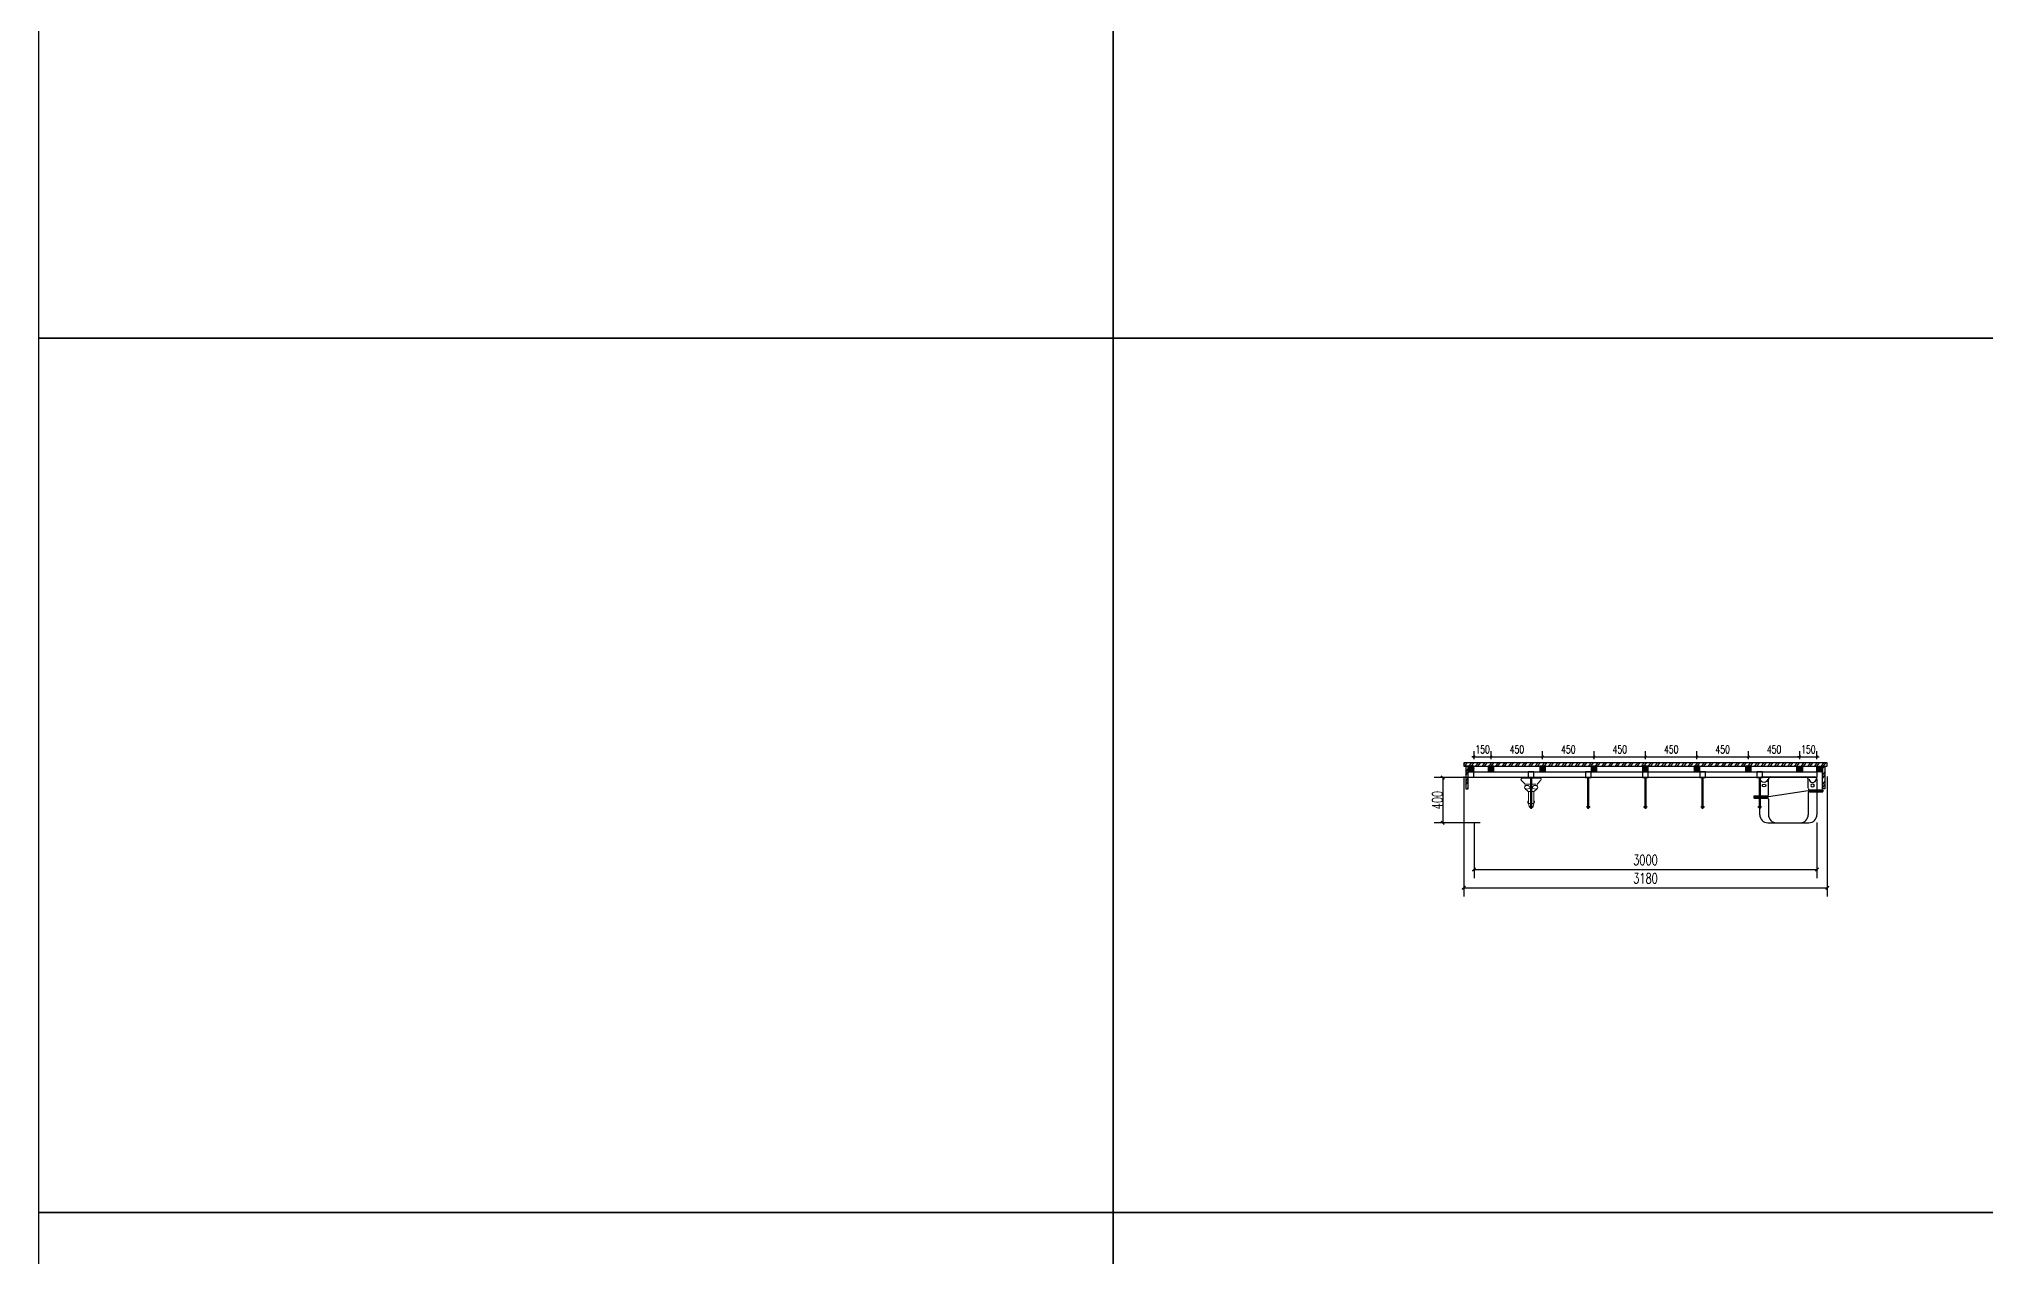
# Model space of a CAD drawing. Header units: millimetres. Extents: x -1822632 to -1305911, y 1206448 to 1536160.
# Drawn here: x -1813817 to -1796792, y 1222983 to 1233631 of the extents above; entities that cross this region are included whole.
import ezdxf

# ---------------------------------------------------------------- set-up
doc = ezdxf.new("R2010")
doc.units = ezdxf.units.MM
doc.header["$LTSCALE"] = 1000
doc.layers.get('0').update_dxf_attribs({"linetype": 'CONTINUOUS'})
doc.layers.get('DEFPOINTS').update_dxf_attribs({"linetype": 'CONTINUOUS'})
for name, color, linetype in [('FT', 252, 'CONTINUOUS'), ('GJ', 3, 'CONTINUOUS'), ('PUB_DIM', 3, 'CONTINUOUS'), ('W- bollard系船栓', 4, 'CONTINUOUS'), ('W-STEEL_FRAME钢架', 3, 'CONTINUOUS'), ('W-WOOD_STUD木龙骨', 25, 'CONTINUOUS'), ('木地板', 32, 'CONTINUOUS'), ('短销钉', 253, 'CONTINUOUS'), ('系船栓', 4, 'CONTINUOUS'), ('螺栓', 146, 'CONTINUOUS'), ('龙骨', 29, 'CONTINUOUS')]:
    doc.layers.add(name, color=color, linetype=linetype)
doc.styles.add('_TCH_DIM_T3', font='SIMPLEX', dxfattribs={"width": 0.705882, "bigfont": 'GBCBIG'})
doc.styles.get("Standard").update_dxf_attribs({"font": 'simplex.shx', "width": 0.7, "bigfont": 'gbcbig.shx'})
doc.styles.add('STANDARD_T3', font='simplex.shx', dxfattribs={"width": 0.7, "bigfont": 'gbcbig.shx'})
doc.dimstyles.new('_TCH_ARCH&&30', dxfattribs={"dimtxt": 89.25, "dimasz": 30, "dimexe": 75, "dimexo": 90, "dimgap": 37.875, "dimtad": 1, "dimdec": 0, "dimzin": 0, "dimdsep": 46, "dimtxsty": '_TCH_DIM_T3', "dimblk": 'ARCHTICK', "dimcen": 0.09, "dimclrt": 7, "dimazin": 2, "dimtfac": 1, "dimtdec": 0, "dimtix": 1, "dimtmove": 2, "dimatfit": 3, "dimfxl": 1, "dimtolj": 1, "dimtzin": 0, "dimarcsym": 0})
doc.dimstyles.new('W&&20', dxfattribs={"dimtxt": 70, "dimasz": 20, "dimexe": 50, "dimexo": 60, "dimgap": 30, "dimtad": 1, "dimdec": 0, "dimzin": 0, "dimdsep": 46, "dimtxsty": 'STANDARD_T3', "dimblk": 'ARCHTICK', "dimcen": 0.09, "dimclrd": 1, "dimclre": 1, "dimclrt": 2, "dimadec": 0, "dimazin": 0, "dimtfac": 1, "dimtdec": 0, "dimtix": 1, "dimtmove": 2, "dimatfit": 3, "dimldrblk": 'ARCHTICK', "dimfxl": 1, "dimtolj": 1, "dimtzin": 0, "dimarcsym": 0})
doc.dimstyles.new('W__30', dxfattribs={"dimtxt": 90, "dimasz": 30, "dimexe": 75, "dimexo": 90, "dimgap": 1.5, "dimtad": 1, "dimdec": 0, "dimzin": 0, "dimdsep": 46, "dimtxsty": 'Standard', "dimblk": 'ARCHTICK', "dimcen": 0.09, "dimclrd": 1, "dimclre": 1, "dimclrt": 2, "dimadec": 0, "dimazin": 0, "dimtfac": 1, "dimtdec": 0, "dimtix": 1, "dimtmove": 2, "dimatfit": 3, "dimldrblk": 'ARCHTICK', "dimfxl": 1, "dimtolj": 1, "dimtzin": 0, "dimarcsym": 0})
pattern_1 = [(0, (-302971.807, 251774.055), (40, 40), [2, -38]), (0, (-302999.807, 251778.055), (40, 40), [4, -36]), (0, (-302973.807, 251780.055), (40, 40), [2, -38]), (0, (-302997.807, 251784.055), (40, 40), [2, -38]), (0, (-302973.807, 251786.055), (40, 40), [2, -38]), (0, (-302995.807, 251788.055), (40, 40), [2, -38]), (0, (-302973.807, 251790.055), (40, 40), [2, -38]), (0, (-302995.807, 251794.055), (40, 40), [2, -22, 2, -14]), (0, (-302995.807, 251798.055), (40, 40), [4, -20, 2, -14]), (0, (-302997.807, 251804.055), (40, 40), [2, -6, 2, -16, 2, -12]), (0, (-302999.807, 251808.055), (40, 40), [2, -8, 4, -26]), (0, (-302973.807, 251810.055), (40, 40), [2, -38]), (0, (-302999.807, 251812.055), (40, 40), [2, -10, 2, -26]), (45, (-303003.807, 251774.055), (4e-15, 40), [5.65684, -50.9117025]), (45, (-302969.807, 251774.055), (4e-15, 40), [11.313708, -45.2548345]), (45, (-302969.807, 251794.055), (4e-15, 40), [2.8284, -53.7401425]), (45, (-303003.807, 251798.055), (4e-15, 40), [8.48528, -48.0832625]), (45, (-302969.807, 251798.055), (4e-15, 40), [14.142136, -42.4264065]), (45, (-302969.807, 251804.055), (4e-15, 40), [8.48528, -48.0832625]), (315, (-302977.807, 251808.055), (40, -9e-15), [2.8284, -53.7401425]), (315, (-302991.807, 251776.055), (40, -9e-15), [5.65684, -50.9117025]), (315, (-302989.807, 251792.055), (40, -9e-15), [5.65684, -50.9117025]), (315, (-302977.807, 251784.055), (40, -9e-15), [5.65684, -50.9117025]), (315, (-302979.807, 251800.055), (40, -9e-15), [5.65684, -50.9117025]), (315, (-302977.807, 251804.055), (40, -9e-15), [8.48528, -48.0832625]), (315, (-302987.807, 251780.055), (40, -9e-15), [8.48528, -48.0832625]), (315, (-302981.807, 251782.055), (40, -9e-15), [8.48528, -48.0832625]), (315, (-302987.807, 251796.055), (40, -9e-15), [8.48528, -48.0832625]), (315, (-302983.807, 251798.055), (40, -9e-15), [8.48528, -48.0832625]), (26.5650512, (-303001.807, 251782.055), (40, 2e-08), [4.4721356, -84.9705832]), (26.5650512, (-302971.807, 251780.055), (40, 2e-08), [17.888544, -71.5541751]), (26.5650512, (-302971.807, 251786.055), (40, 2e-08), [17.888544, -71.5541751]), (26.5650512, (-302971.807, 251790.055), (40, 2e-08), [17.88856, -26.8, 8.9444, -35.8097591]), (26.5650512, (-302967.807, 251796.055), (40, 2e-08), [4.4721356, -84.9705832]), (26.5650512, (-303003.807, 251810.055), (40, 2e-08), [4.4721356, -84.9705832]), (26.5650512, (-302971.807, 251810.055), (40, 2e-08), [8.944272, -80.4984471]), (333.4349488, (-302981.807, 251774.055), (40, -2e-08), [8.944272, -80.4984471]), (333.4349488, (-302995.807, 251784.055), (40, -2e-08), [8.944272, -80.4984471]), (333.4349488, (-302995.807, 251778.055), (40, -2e-08), [4.4721356, -84.9704471]), (333.4349488, (-302993.807, 251788.055), (40, -2e-08), [13.416408, -76.0263111]), (333.4349488, (-302985.807, 251788.055), (40, -2e-08), [8.944272, -80.4984471]), (333.4349488, (-302981.807, 251790.055), (40, -2e-08), [8.944272, -80.4984471]), (333.4349488, (-302993.807, 251794.055), (40, -2e-08), [4.4721356, -84.9704471]), (333.4349488, (-302991.807, 251798.055), (40, -2e-08), [4.4721356, -84.9704471]), (333.4349488, (-302975.807, 251806.055), (40, -2e-08), [4.4721356, -84.9704471]), (333.4349488, (-302977.807, 251792.055), (40, -2e-08), [4.4721356, -84.9704471]), (333.4349488, (-302995.807, 251804.055), (40, -2e-08), [13.416408, -76.0263111]), (333.4349488, (-302997.807, 251808.055), (40, -2e-08), [8.944272, -80.4984471]), (333.4349488, (-302975.807, 251796.055), (40, -2e-08), [4.472, -40.248, 4.472, -40.2507191]), (333.4349488, (-302987.807, 251804.055), (40, -2e-08), [8.944272, -80.4984471]), (333.4349488, (-302985.807, 251808.055), (40, -2e-08), [8.944272, -80.4984471]), (333.4349488, (-302997.807, 251812.055), (40, -2e-08), [8.944272, -80.4984471]), (333.4349488, (-302985.807, 251812.055), (40, -2e-08), [8.944272, -80.4984471])]
pattern_2 = [(55, (-300397.807, 251774.055), (-39.0121161, 27.3165778), []), (55, (-300375.697, 251777.953), (-39.0121161, 27.3165778), [])]

# ---------------------------------------------------------------- blocks, each defined once
blk = doc.blocks.new('$FTMT$00000017')
at = {"layer": '短销钉', "lineweight": 13}
for p, q in [((-79, 0), (79, 0)), ((-86, -17), (-56, -49)), ((-52, -69), (-52, -57)), ((-49, -97), (-28, -114)), ((-43, -52), (42, -52)), ((-24, -220), (-24, -121)), ((-19, -117), (19, -117)), ((24, -220), (24, -121)), ((49, -97), (28, -114)), ((52, -69), (52, -57)), ((86, -17), (56, -49)), ((-29, -211), (-29, -204)), ((-26, -202), (-24, -202)), ((-24, -220), (-18, -247)), ((-24, -220), (24, -220)), ((-16, -250), (16, -250)), ((-6, -210), (-6, -205)), ((6, -210), (6, -205)), ((24, -220), (18, -247)), ((26, -202), (24, -202)), ((29, -211), (29, -204))]:
    blk.add_line(p, q, dxfattribs=at)
at = {"layer": '短销钉', "lineweight": 13, "ltscale": 0.1}
for p, q in [((-18, -247), (-18, -250)), ((-18, -250), (-16, -250)), ((16, -250), (18, -250)), ((18, -247), (18, -250))]:
    blk.add_line(p, q, dxfattribs=at)
at = {"layer": '短销钉', "lineweight": 13}
for centre, radius, start, end in [((-79, -10), 10, 90, 228.0009), ((79, -10), 10, 311.9991, 90), ((-44, -80), 13.5, 126.5657, 231), ((-62, -57), 10, 0, 48.0009), ((-35, -95), 31.4, 56.4166, 122.8531), ((-34, -64), 31.4, 236.1381, 303.5569), ((-43, -89), 10, 184.1479, 231), ((-34, -121), 10, 0, 51), ((-25, -80), 13.5, 308.3696, 51.9011), ((25, -80), 13.5, 128.0989, 231.6304), ((35, -95), 31.3, 57.1287, 123.6019), ((34, -64), 31.4, 236.4385, 303.8665), ((34, -121), 10, 129, 180), ((42, -89), 10, 309, 355.8521), ((62, -57), 10, 131.9991, 180), ((44, -80), 13.5, 309, 53.4343), ((-26, -204), 3, 90, 180), ((-16, -247), 2.5, 191.3099, 270), ((-3, -205), 3, 115.3769, 180), ((0, -212), 10, 64.6231, 115.3769), ((3, -205), 3, 0, 64.6231), ((16, -247), 2.5, 270, 348.6901), ((26, -204), 3, 0, 90)]:
    blk.add_arc(centre, radius, start, end, dxfattribs=at)
for centre, major_axis, start_param, end_param in [((-23, -211), (0, -9), 4.712389, 6.115737), ((0, -210), (0, 9), 1.570796, 4.712389)]:
    blk.add_ellipse(centre, major_axis=major_axis, ratio=0.666667, start_param=start_param, end_param=end_param, dxfattribs=at)
at = {"layer": '短销钉', "lineweight": 13, "extrusion": (0, 0, -1)}
blk.add_ellipse((23, -211), major_axis=(0, -9), ratio=0.666667, start_param=4.712389, end_param=6.115737, dxfattribs=at)
blk = doc.blocks.new('$FTMT$00000012')
at = {"layer": 'FT'}
for p, q in [((-250, 234), (-250, 380)), ((-230, 400), (230, 400)), ((-174, 244), (-174, 380)), ((174, 304), (174, 380)), ((250, 380), (250, 288)), ((-302, 226), (-174, 226)), ((-298, 234), (-184, 234)), ((-298, 216), (-184, 216)), ((-250, 70), (-250, 216)), ((174, 280), (-174, 226)), ((-174, 206), (-174, 70)), ((174, 280), (302, 280)), ((174, 260), (174, 70)), ((184, 288), (298, 288)), ((184, 270), (298, 270)), ((250, 270), (250, 70)), ((-180, 0), (180, 0))]:
    blk.add_line(p, q, dxfattribs=at)
at = {"layer": 'FT', "ltscale": 0.5}
for p, q in [((-302, 230), (-302, 220)), ((302, 284), (302, 274))]:
    blk.add_line(p, q, dxfattribs=at)
at = {"layer": 'FT'}
for centre, radius, start, end in [((-230, 380), 20, 90, 180), ((-154, 380), 20, 90, 180), ((154, 380), 20, 0, 90), ((230, 380), 20, 0, 90), ((-298, 220), 4, 180, 270), ((-184, 244), 10, 270, 0), ((-184, 206), 10, 0, 90), ((190, 303), 15.3, 177.6884, 249.6917), ((184, 260), 10, 90, 180), ((298, 274), 4, 270, 0), ((-180, 70), 70, 180, 270), ((-104, 70), 70, 180, 270), ((104, 70), 70, 270, 0), ((180, 70), 70, 270, 0)]:
    blk.add_arc(centre, radius, start, end, dxfattribs=at)
at = {"layer": 'FT', "ltscale": 0.5}
for centre, start, end in [((-298, 230), 90, 180), ((298, 284), 0, 90)]:
    blk.add_arc(centre, 4, start, end, dxfattribs=at)
at = {"layer": 'FT', "extrusion": (0, 0, -1)}
blk.add_ellipse((-212, 380), major_axis=(-30.4, 0), ratio=0.921809, start_param=3.141593, end_param=6.283185, dxfattribs=at)
at = {"layer": 'FT'}
blk.add_ellipse((212, 380), major_axis=(30.4, 0.1), ratio=0.921809, start_param=3.141593, end_param=6.283185, dxfattribs=at)
blk.add_ellipse((-212, 326), major_axis=(-16, 0), ratio=0.75, dxfattribs=at)
at = {"layer": 'FT', "extrusion": (0, 0, -1)}
blk.add_ellipse((212, 326), major_axis=(16, 0), ratio=0.75, dxfattribs=at)
blk = doc.blocks.new('_ARCHTICK')
at = {"color": 0, "linetype": 'ByBlock', "const_width": 0.4}
blk.add_lwpolyline([(-0.5, -0.5), (0.5, 0.5)], dxfattribs=at)
blk = doc.blocks.new('*D202')
at = {"layer": 'DEFPOINTS', "color": 0, "transparency": 16777216}
for p in [(-1801353, 1227269), (-1798173, 1227269), (-1798173, 1226205)]:
    blk.add_point(p, dxfattribs=at)
at = {"layer": 'PUB_DIM', "color": 0, "lineweight": -2, "transparency": 16777216}
for p, q in [((-1801353, 1227179), (-1801353, 1226130)), ((-1798173, 1227179), (-1798173, 1226130)), ((-1801353, 1226205), (-1798173, 1226205))]:
    blk.add_line(p, q, dxfattribs=at)
at = {"layer": 'PUB_DIM', "color": 0, "lineweight": -2, "transparency": 16777216, "xscale": 30, "yscale": 30, "zscale": 30, "rotation": 180}
blk.add_blockref('_ARCHTICK', (-1801353, 1226205), dxfattribs=at)
at = {"layer": 'PUB_DIM', "color": 0, "lineweight": -2, "transparency": 16777216, "xscale": 30, "yscale": 30, "zscale": 30}
blk.add_blockref('_ARCHTICK', (-1798173, 1226205), dxfattribs=at)
at = {"layer": 'PUB_DIM', "color": 7, "transparency": 16777216, "insert": (-1799763, 1226288), "char_height": 89.2, "attachment_point": 5, "style": '_TCH_DIM_T3'}
blk.add_mtext('\\A1;3180', dxfattribs=at)
blk = doc.blocks.new('*D203')
at = {"layer": 'DEFPOINTS', "color": 0, "transparency": 16777216}
for p in [(-1801263, 1226866), (-1798263, 1226866), (-1798263, 1226365)]:
    blk.add_point(p, dxfattribs=at)
at = {"layer": 'PUB_DIM', "color": 0, "lineweight": -2, "transparency": 16777216}
for p, q in [((-1801263, 1226776), (-1801263, 1226290)), ((-1798263, 1226776), (-1798263, 1226290)), ((-1801263, 1226365), (-1798263, 1226365))]:
    blk.add_line(p, q, dxfattribs=at)
at = {"layer": 'PUB_DIM', "color": 0, "lineweight": -2, "transparency": 16777216, "xscale": 30, "yscale": 30, "zscale": 30, "rotation": 180}
blk.add_blockref('_ARCHTICK', (-1801263, 1226365), dxfattribs=at)
at = {"layer": 'PUB_DIM', "color": 0, "lineweight": -2, "transparency": 16777216, "xscale": 30, "yscale": 30, "zscale": 30}
blk.add_blockref('_ARCHTICK', (-1798263, 1226365), dxfattribs=at)
at = {"layer": 'PUB_DIM', "color": 7, "transparency": 16777216, "insert": (-1799763, 1226448), "char_height": 89.2, "attachment_point": 5, "style": '_TCH_DIM_T3'}
blk.add_mtext('\\A1;3000', dxfattribs=at)
blk = doc.blocks.new('*U200')
at = {"layer": 'W-WOOD_STUD木龙骨'}
h = blk.add_hatch(dxfattribs=at)
h.set_pattern_fill('木纹01', color=256, scale=10)
h.set_pattern_definition([(0, (1497970.615, -975470.3), (40, 40), [2, -38]), (0, (1497942.615, -975466.3), (40, 40), [4, -36]), (0, (1497968.615, -975464.3), (40, 40), [2, -38]), (0, (1497944.615, -975460.3), (40, 40), [2, -38]), (0, (1497968.615, -975458.3), (40, 40), [2, -38]), (0, (1497946.615, -975456.3), (40, 40), [2, -38]), (0, (1497968.615, -975454.3), (40, 40), [2, -38]), (0, (1497946.615, -975450.3), (40, 40), [2, -22, 2, -14]), (0, (1497946.615, -975446.3), (40, 40), [4, -20, 2, -14]), (0, (1497944.615, -975440.3), (40, 40), [2, -6, 2, -16, 2, -12]), (0, (1497942.615, -975436.3), (40, 40), [2, -8, 4, -26]), (0, (1497968.615, -975434.3), (40, 40), [2, -38]), (0, (1497942.615, -975432.3), (40, 40), [2, -10, 2, -26]), (45, (1497938.615, -975470.302), (4e-15, 40), [5.65684, -50.9117025]), (45, (1497972.615, -975470.302), (4e-15, 40), [11.313708, -45.2548345]), (45, (1497972.615, -975450.302), (4e-15, 40), [2.8284, -53.7401425]), (45, (1497938.615, -975446.302), (4e-15, 40), [8.48528, -48.0832625]), (45, (1497972.615, -975446.302), (4e-15, 40), [14.142136, -42.4264065]), (45, (1497972.615, -975440.302), (4e-15, 40), [8.48528, -48.0832625]), (315, (1497964.615, -975436.302), (40, -9e-15), [2.8284, -53.7401425]), (315, (1497950.615, -975468.302), (40, -9e-15), [5.65684, -50.9117025]), (315, (1497952.615, -975452.302), (40, -9e-15), [5.65684, -50.9117025]), (315, (1497964.615, -975460.302), (40, -9e-15), [5.65684, -50.9117025]), (315, (1497962.615, -975444.302), (40, -9e-15), [5.65684, -50.9117025]), (315, (1497964.615, -975440.302), (40, -9e-15), [8.48528, -48.0832625]), (315, (1497954.615, -975464.302), (40, -9e-15), [8.48528, -48.0832625]), (315, (1497960.615, -975462.302), (40, -9e-15), [8.48528, -48.0832625]), (315, (1497954.615, -975448.302), (40, -9e-15), [8.48528, -48.0832625]), (315, (1497958.615, -975446.302), (40, -9e-15), [8.48528, -48.0832625]), (26.5650512, (1497940.615, -975462.302), (40, 2e-08), [4.4721356, -84.9705832]), (26.5650512, (1497970.615, -975464.302), (40, 2e-08), [17.888544, -71.5541751]), (26.5650512, (1497970.615, -975458.302), (40, 2e-08), [17.888544, -71.5541751]), (26.5650512, (1497970.615, -975454.302), (40, 2e-08), [17.88856, -26.8, 8.9444, -35.8097591]), (26.5650512, (1497974.615, -975448.302), (40, 2e-08), [4.4721356, -84.9705832]), (26.5650512, (1497938.615, -975434.302), (40, 2e-08), [4.4721356, -84.9705832]), (26.5650512, (1497970.615, -975434.302), (40, 2e-08), [8.944272, -80.4984471]), (333.4349488, (1497960.615, -975470.302), (40, -2e-08), [8.944272, -80.4984471]), (333.4349488, (1497946.615, -975460.302), (40, -2e-08), [8.944272, -80.4984471]), (333.4349488, (1497946.615, -975466.302), (40, -2e-08), [4.4721356, -84.9704471]), (333.4349488, (1497948.615, -975456.302), (40, -2e-08), [13.416408, -76.0263111]), (333.4349488, (1497956.615, -975456.302), (40, -2e-08), [8.944272, -80.4984471]), (333.4349488, (1497960.615, -975454.302), (40, -2e-08), [8.944272, -80.4984471]), (333.4349488, (1497948.615, -975450.302), (40, -2e-08), [4.4721356, -84.9704471]), (333.4349488, (1497950.615, -975446.302), (40, -2e-08), [4.4721356, -84.9704471]), (333.4349488, (1497966.615, -975438.302), (40, -2e-08), [4.4721356, -84.9704471]), (333.4349488, (1497964.615, -975452.302), (40, -2e-08), [4.4721356, -84.9704471]), (333.4349488, (1497946.615, -975440.302), (40, -2e-08), [13.416408, -76.0263111]), (333.4349488, (1497944.615, -975436.302), (40, -2e-08), [8.944272, -80.4984471]), (333.4349488, (1497966.615, -975448.302), (40, -2e-08), [4.472, -40.248, 4.472, -40.2507191]), (333.4349488, (1497954.615, -975440.302), (40, -2e-08), [8.944272, -80.4984471]), (333.4349488, (1497956.615, -975436.302), (40, -2e-08), [8.944272, -80.4984471]), (333.4349488, (1497944.615, -975432.302), (40, -2e-08), [8.944272, -80.4984471]), (333.4349488, (1497956.615, -975432.302), (40, -2e-08), [8.944272, -80.4984471])])
h.paths.add_polyline_path([(25, 25), (-25, 25), (-25, -25), (25, -25)])
blk.add_lwpolyline([(25, 25), (-25, 25), (-25, -25), (25, -25)], close=True, dxfattribs=at)
blk = doc.blocks.new('*U201')
at = {"layer": 'W-STEEL_FRAME钢架', "color": 0, "linetype": 'ByBlock', "lineweight": -2, "transparency": 16777216}
for p in [(0, 0), (450, 0), (900, 0), (1350, 0), (1800, 0)]:
    blk.add_blockref('*U200', p, dxfattribs=at)
blk = doc.blocks.new('*D205')
at = {"layer": 'DEFPOINTS', "color": 0, "transparency": 16777216}
for p in [(-1801113, 1227351), (-1801263, 1227269), (-1801113, 1227269)]:
    blk.add_point(p, dxfattribs=at)
at = {"layer": 'W-STEEL_FRAME钢架', "color": 1, "lineweight": -2, "transparency": 16777216}
for p, q in [((-1801263, 1227351), (-1801283, 1227351)), ((-1801263, 1227329), (-1801263, 1227401)), ((-1801263, 1227351), (-1801113, 1227351)), ((-1801113, 1227329), (-1801113, 1227401)), ((-1801113, 1227351), (-1801093, 1227351))]:
    blk.add_line(p, q, dxfattribs=at)
at = {"layer": 'W-STEEL_FRAME钢架', "color": 1, "lineweight": -2, "transparency": 16777216, "xscale": 20, "yscale": 20, "zscale": 20}
blk.add_blockref('_ARCHTICK', (-1801263, 1227351), dxfattribs=at)
at = {"layer": 'W-STEEL_FRAME钢架', "color": 1, "lineweight": -2, "transparency": 16777216, "xscale": 20, "yscale": 20, "zscale": 20, "rotation": 180}
blk.add_blockref('_ARCHTICK', (-1801113, 1227351), dxfattribs=at)
at = {"layer": 'W-STEEL_FRAME钢架', "color": 2, "transparency": 16777216, "insert": (-1801188, 1227416), "char_height": 70, "attachment_point": 5, "style": 'STANDARD_T3'}
blk.add_mtext('\\A1;150', dxfattribs=at)
blk = doc.blocks.new('*D206')
at = {"layer": 'DEFPOINTS', "color": 0, "transparency": 16777216}
for p in [(-1800663, 1227351), (-1801113, 1227269), (-1800663, 1227269)]:
    blk.add_point(p, dxfattribs=at)
at = {"layer": 'W-STEEL_FRAME钢架', "color": 1, "lineweight": -2, "transparency": 16777216}
for p, q in [((-1801113, 1227329), (-1801113, 1227401)), ((-1801113, 1227351), (-1800663, 1227351)), ((-1800663, 1227329), (-1800663, 1227401))]:
    blk.add_line(p, q, dxfattribs=at)
at = {"layer": 'W-STEEL_FRAME钢架', "color": 1, "lineweight": -2, "transparency": 16777216, "xscale": 20, "yscale": 20, "zscale": 20, "rotation": 180}
blk.add_blockref('_ARCHTICK', (-1801113, 1227351), dxfattribs=at)
at = {"layer": 'W-STEEL_FRAME钢架', "color": 1, "lineweight": -2, "transparency": 16777216, "xscale": 20, "yscale": 20, "zscale": 20}
blk.add_blockref('_ARCHTICK', (-1800663, 1227351), dxfattribs=at)
at = {"layer": 'W-STEEL_FRAME钢架', "color": 2, "transparency": 16777216, "insert": (-1800888, 1227416), "char_height": 70, "attachment_point": 5, "style": 'STANDARD_T3'}
blk.add_mtext('\\A1;450', dxfattribs=at)
blk = doc.blocks.new('*D207')
at = {"layer": 'DEFPOINTS', "color": 0, "transparency": 16777216}
for p in [(-1800213, 1227351), (-1800663, 1227269), (-1800213, 1227269)]:
    blk.add_point(p, dxfattribs=at)
at = {"layer": 'W-STEEL_FRAME钢架', "color": 1, "lineweight": -2, "transparency": 16777216}
for p, q in [((-1800663, 1227329), (-1800663, 1227401)), ((-1800663, 1227351), (-1800213, 1227351)), ((-1800213, 1227329), (-1800213, 1227401))]:
    blk.add_line(p, q, dxfattribs=at)
at = {"layer": 'W-STEEL_FRAME钢架', "color": 1, "lineweight": -2, "transparency": 16777216, "xscale": 20, "yscale": 20, "zscale": 20, "rotation": 180}
blk.add_blockref('_ARCHTICK', (-1800663, 1227351), dxfattribs=at)
at = {"layer": 'W-STEEL_FRAME钢架', "color": 1, "lineweight": -2, "transparency": 16777216, "xscale": 20, "yscale": 20, "zscale": 20}
blk.add_blockref('_ARCHTICK', (-1800213, 1227351), dxfattribs=at)
at = {"layer": 'W-STEEL_FRAME钢架', "color": 2, "transparency": 16777216, "insert": (-1800438, 1227416), "char_height": 70, "attachment_point": 5, "style": 'STANDARD_T3'}
blk.add_mtext('\\A1;450', dxfattribs=at)
blk = doc.blocks.new('*D208')
at = {"layer": 'DEFPOINTS', "color": 0, "transparency": 16777216}
for p in [(-1799763, 1227351), (-1800213, 1227269), (-1799763, 1227269)]:
    blk.add_point(p, dxfattribs=at)
at = {"layer": 'W-STEEL_FRAME钢架', "color": 1, "lineweight": -2, "transparency": 16777216}
for p, q in [((-1800213, 1227329), (-1800213, 1227401)), ((-1800213, 1227351), (-1799763, 1227351)), ((-1799763, 1227329), (-1799763, 1227401))]:
    blk.add_line(p, q, dxfattribs=at)
at = {"layer": 'W-STEEL_FRAME钢架', "color": 1, "lineweight": -2, "transparency": 16777216, "xscale": 20, "yscale": 20, "zscale": 20, "rotation": 180}
blk.add_blockref('_ARCHTICK', (-1800213, 1227351), dxfattribs=at)
at = {"layer": 'W-STEEL_FRAME钢架', "color": 1, "lineweight": -2, "transparency": 16777216, "xscale": 20, "yscale": 20, "zscale": 20}
blk.add_blockref('_ARCHTICK', (-1799763, 1227351), dxfattribs=at)
at = {"layer": 'W-STEEL_FRAME钢架', "color": 2, "transparency": 16777216, "insert": (-1799988, 1227416), "char_height": 70, "attachment_point": 5, "style": 'STANDARD_T3'}
blk.add_mtext('\\A1;450', dxfattribs=at)
blk = doc.blocks.new('*D209')
at = {"layer": 'DEFPOINTS', "color": 0, "transparency": 16777216}
for p in [(-1799313, 1227351), (-1799763, 1227269), (-1799313, 1227269)]:
    blk.add_point(p, dxfattribs=at)
at = {"layer": 'W-STEEL_FRAME钢架', "color": 1, "lineweight": -2, "transparency": 16777216}
for p, q in [((-1799763, 1227329), (-1799763, 1227401)), ((-1799763, 1227351), (-1799313, 1227351)), ((-1799313, 1227329), (-1799313, 1227401))]:
    blk.add_line(p, q, dxfattribs=at)
at = {"layer": 'W-STEEL_FRAME钢架', "color": 1, "lineweight": -2, "transparency": 16777216, "xscale": 20, "yscale": 20, "zscale": 20, "rotation": 180}
blk.add_blockref('_ARCHTICK', (-1799763, 1227351), dxfattribs=at)
at = {"layer": 'W-STEEL_FRAME钢架', "color": 1, "lineweight": -2, "transparency": 16777216, "xscale": 20, "yscale": 20, "zscale": 20}
blk.add_blockref('_ARCHTICK', (-1799313, 1227351), dxfattribs=at)
at = {"layer": 'W-STEEL_FRAME钢架', "color": 2, "transparency": 16777216, "insert": (-1799538, 1227416), "char_height": 70, "attachment_point": 5, "style": 'STANDARD_T3'}
blk.add_mtext('\\A1;450', dxfattribs=at)
blk = doc.blocks.new('*D210')
at = {"layer": 'DEFPOINTS', "color": 0, "transparency": 16777216}
for p in [(-1798863, 1227351), (-1799313, 1227269), (-1798863, 1227269)]:
    blk.add_point(p, dxfattribs=at)
at = {"layer": 'W-STEEL_FRAME钢架', "color": 1, "lineweight": -2, "transparency": 16777216}
for p, q in [((-1799313, 1227329), (-1799313, 1227401)), ((-1799313, 1227351), (-1798863, 1227351)), ((-1798863, 1227329), (-1798863, 1227401))]:
    blk.add_line(p, q, dxfattribs=at)
at = {"layer": 'W-STEEL_FRAME钢架', "color": 1, "lineweight": -2, "transparency": 16777216, "xscale": 20, "yscale": 20, "zscale": 20, "rotation": 180}
blk.add_blockref('_ARCHTICK', (-1799313, 1227351), dxfattribs=at)
at = {"layer": 'W-STEEL_FRAME钢架', "color": 1, "lineweight": -2, "transparency": 16777216, "xscale": 20, "yscale": 20, "zscale": 20}
blk.add_blockref('_ARCHTICK', (-1798863, 1227351), dxfattribs=at)
at = {"layer": 'W-STEEL_FRAME钢架', "color": 2, "transparency": 16777216, "insert": (-1799088, 1227416), "char_height": 70, "attachment_point": 5, "style": 'STANDARD_T3'}
blk.add_mtext('\\A1;450', dxfattribs=at)
blk = doc.blocks.new('*D211')
at = {"layer": 'DEFPOINTS', "color": 0, "transparency": 16777216}
for p in [(-1798413, 1227351), (-1798863, 1227269), (-1798413, 1227269)]:
    blk.add_point(p, dxfattribs=at)
at = {"layer": 'W-STEEL_FRAME钢架', "color": 1, "lineweight": -2, "transparency": 16777216}
for p, q in [((-1798863, 1227329), (-1798863, 1227401)), ((-1798863, 1227351), (-1798413, 1227351)), ((-1798413, 1227329), (-1798413, 1227401))]:
    blk.add_line(p, q, dxfattribs=at)
at = {"layer": 'W-STEEL_FRAME钢架', "color": 1, "lineweight": -2, "transparency": 16777216, "xscale": 20, "yscale": 20, "zscale": 20, "rotation": 180}
blk.add_blockref('_ARCHTICK', (-1798863, 1227351), dxfattribs=at)
at = {"layer": 'W-STEEL_FRAME钢架', "color": 1, "lineweight": -2, "transparency": 16777216, "xscale": 20, "yscale": 20, "zscale": 20}
blk.add_blockref('_ARCHTICK', (-1798413, 1227351), dxfattribs=at)
at = {"layer": 'W-STEEL_FRAME钢架', "color": 2, "transparency": 16777216, "insert": (-1798638, 1227416), "char_height": 70, "attachment_point": 5, "style": 'STANDARD_T3'}
blk.add_mtext('\\A1;450', dxfattribs=at)
blk = doc.blocks.new('*D212')
at = {"layer": 'DEFPOINTS', "color": 0, "transparency": 16777216}
for p in [(-1798263, 1227351), (-1798413, 1227269), (-1798263, 1227269)]:
    blk.add_point(p, dxfattribs=at)
at = {"layer": 'W-STEEL_FRAME钢架', "color": 1, "lineweight": -2, "transparency": 16777216}
for p, q in [((-1798413, 1227351), (-1798433, 1227351)), ((-1798413, 1227329), (-1798413, 1227401)), ((-1798413, 1227351), (-1798263, 1227351)), ((-1798263, 1227329), (-1798263, 1227401)), ((-1798263, 1227351), (-1798243, 1227351))]:
    blk.add_line(p, q, dxfattribs=at)
at = {"layer": 'W-STEEL_FRAME钢架', "color": 1, "lineweight": -2, "transparency": 16777216, "xscale": 20, "yscale": 20, "zscale": 20}
blk.add_blockref('_ARCHTICK', (-1798413, 1227351), dxfattribs=at)
at = {"layer": 'W-STEEL_FRAME钢架', "color": 1, "lineweight": -2, "transparency": 16777216, "xscale": 20, "yscale": 20, "zscale": 20, "rotation": 180}
blk.add_blockref('_ARCHTICK', (-1798263, 1227351), dxfattribs=at)
at = {"layer": 'W-STEEL_FRAME钢架', "color": 2, "transparency": 16777216, "insert": (-1798338, 1227416), "char_height": 70, "attachment_point": 5, "style": 'STANDARD_T3'}
blk.add_mtext('\\A1;150', dxfattribs=at)
blk = doc.blocks.new('*D204')
at = {"layer": 'DEFPOINTS', "color": 0, "transparency": 16777216}
for p in [(-1801168, 1227169), (-1801537, 1226774), (-1801118, 1226774)]:
    blk.add_point(p, dxfattribs=at)
at = {"layer": 'PUB_DIM', "color": 1, "lineweight": -2, "transparency": 16777216}
for p, q in [((-1801258, 1227169), (-1801612, 1227169)), ((-1801537, 1227169), (-1801537, 1226774)), ((-1801208, 1226774), (-1801612, 1226774))]:
    blk.add_line(p, q, dxfattribs=at)
at = {"layer": 'PUB_DIM', "color": 1, "lineweight": -2, "transparency": 16777216, "xscale": 30, "yscale": 30, "zscale": 30}
for p, rotation in [((-1801537, 1227169), 90), ((-1801537, 1226774), 270)]:
    blk.add_blockref('_ARCHTICK', p, dxfattribs=dict(at, rotation=rotation))
at = {"layer": 'PUB_DIM', "color": 2, "transparency": 16777216, "insert": (-1801584, 1226972), "char_height": 90, "attachment_point": 5, "rotation": 90}
blk.add_mtext('\\A1;400', dxfattribs=at)

msp = doc.modelspace()

# ---------------------------------------------------------------- hatches: boundary and pattern name
at = {"layer": 'W-WOOD_STUD木龙骨'}
h = msp.add_hatch(dxfattribs=at)
h.set_pattern_fill('木纹01', color=256, scale=10)
h.set_pattern_definition(pattern_1)
h.paths.add_polyline_path([(-1801263.422, 1227269.357), (-1801313.422, 1227269.357), (-1801313.422, 1227219.357), (-1801263.422, 1227219.357)])
h = msp.add_hatch(dxfattribs=at)
h.set_pattern_fill('木纹01', color=256, scale=10)
h.set_pattern_definition([(0, (-303142.807, 251774.055), (40, 40), [2, -38]), (0, (-303170.807, 251778.055), (40, 40), [4, -36]), (0, (-303144.807, 251780.055), (40, 40), [2, -38]), (0, (-303168.807, 251784.055), (40, 40), [2, -38]), (0, (-303144.807, 251786.055), (40, 40), [2, -38]), (0, (-303166.807, 251788.055), (40, 40), [2, -38]), (0, (-303144.807, 251790.055), (40, 40), [2, -38]), (0, (-303166.807, 251794.055), (40, 40), [2, -22, 2, -14]), (0, (-303166.807, 251798.055), (40, 40), [4, -20, 2, -14]), (0, (-303168.807, 251804.055), (40, 40), [2, -6, 2, -16, 2, -12]), (0, (-303170.807, 251808.055), (40, 40), [2, -8, 4, -26]), (0, (-303144.807, 251810.055), (40, 40), [2, -38]), (0, (-303170.807, 251812.055), (40, 40), [2, -10, 2, -26]), (45, (-303174.807, 251774.055), (4e-15, 40), [5.65684, -50.9117025]), (45, (-303140.807, 251774.055), (4e-15, 40), [11.313708, -45.2548345]), (45, (-303140.807, 251794.055), (4e-15, 40), [2.8284, -53.7401425]), (45, (-303174.807, 251798.055), (4e-15, 40), [8.48528, -48.0832625]), (45, (-303140.807, 251798.055), (4e-15, 40), [14.142136, -42.4264065]), (45, (-303140.807, 251804.055), (4e-15, 40), [8.48528, -48.0832625]), (315, (-303148.807, 251808.055), (40, -9e-15), [2.8284, -53.7401425]), (315, (-303162.807, 251776.055), (40, -9e-15), [5.65684, -50.9117025]), (315, (-303160.807, 251792.055), (40, -9e-15), [5.65684, -50.9117025]), (315, (-303148.807, 251784.055), (40, -9e-15), [5.65684, -50.9117025]), (315, (-303150.807, 251800.055), (40, -9e-15), [5.65684, -50.9117025]), (315, (-303148.807, 251804.055), (40, -9e-15), [8.48528, -48.0832625]), (315, (-303158.807, 251780.055), (40, -9e-15), [8.48528, -48.0832625]), (315, (-303152.807, 251782.055), (40, -9e-15), [8.48528, -48.0832625]), (315, (-303158.807, 251796.055), (40, -9e-15), [8.48528, -48.0832625]), (315, (-303154.807, 251798.055), (40, -9e-15), [8.48528, -48.0832625]), (26.5650512, (-303172.807, 251782.055), (40, 2e-08), [4.4721356, -84.9705832]), (26.5650512, (-303142.807, 251780.055), (40, 2e-08), [17.888544, -71.5541751]), (26.5650512, (-303142.807, 251786.055), (40, 2e-08), [17.888544, -71.5541751]), (26.5650512, (-303142.807, 251790.055), (40, 2e-08), [17.88856, -26.8, 8.9444, -35.8097591]), (26.5650512, (-303138.807, 251796.055), (40, 2e-08), [4.4721356, -84.9705832]), (26.5650512, (-303174.807, 251810.055), (40, 2e-08), [4.4721356, -84.9705832]), (26.5650512, (-303142.807, 251810.055), (40, 2e-08), [8.944272, -80.4984471]), (333.4349488, (-303152.807, 251774.055), (40, -2e-08), [8.944272, -80.4984471]), (333.4349488, (-303166.807, 251784.055), (40, -2e-08), [8.944272, -80.4984471]), (333.4349488, (-303166.807, 251778.055), (40, -2e-08), [4.4721356, -84.9704471]), (333.4349488, (-303164.807, 251788.055), (40, -2e-08), [13.416408, -76.0263111]), (333.4349488, (-303156.807, 251788.055), (40, -2e-08), [8.944272, -80.4984471]), (333.4349488, (-303152.807, 251790.055), (40, -2e-08), [8.944272, -80.4984471]), (333.4349488, (-303164.807, 251794.055), (40, -2e-08), [4.4721356, -84.9704471]), (333.4349488, (-303162.807, 251798.055), (40, -2e-08), [4.4721356, -84.9704471]), (333.4349488, (-303146.807, 251806.055), (40, -2e-08), [4.4721356, -84.9704471]), (333.4349488, (-303148.807, 251792.055), (40, -2e-08), [4.4721356, -84.9704471]), (333.4349488, (-303166.807, 251804.055), (40, -2e-08), [13.416408, -76.0263111]), (333.4349488, (-303168.807, 251808.055), (40, -2e-08), [8.944272, -80.4984471]), (333.4349488, (-303146.807, 251796.055), (40, -2e-08), [4.472, -40.248, 4.472, -40.2507191]), (333.4349488, (-303158.807, 251804.055), (40, -2e-08), [8.944272, -80.4984471]), (333.4349488, (-303156.807, 251808.055), (40, -2e-08), [8.944272, -80.4984471]), (333.4349488, (-303168.807, 251812.055), (40, -2e-08), [8.944272, -80.4984471]), (333.4349488, (-303156.807, 251812.055), (40, -2e-08), [8.944272, -80.4984471])])
h.paths.add_polyline_path([(-1801088.422, 1227269.357), (-1801138.422, 1227269.357), (-1801138.422, 1227219.357), (-1801088.422, 1227219.357)])
h = msp.add_hatch(dxfattribs=at)
h.set_pattern_fill('木纹01', color=256, scale=10)
h.set_pattern_definition([(0, (-303146.807, 251774.055), (40, 40), [2, -38]), (0, (-303174.807, 251778.055), (40, 40), [4, -36]), (0, (-303148.807, 251780.055), (40, 40), [2, -38]), (0, (-303172.807, 251784.055), (40, 40), [2, -38]), (0, (-303148.807, 251786.055), (40, 40), [2, -38]), (0, (-303170.807, 251788.055), (40, 40), [2, -38]), (0, (-303148.807, 251790.055), (40, 40), [2, -38]), (0, (-303170.807, 251794.055), (40, 40), [2, -22, 2, -14]), (0, (-303170.807, 251798.055), (40, 40), [4, -20, 2, -14]), (0, (-303172.807, 251804.055), (40, 40), [2, -6, 2, -16, 2, -12]), (0, (-303174.807, 251808.055), (40, 40), [2, -8, 4, -26]), (0, (-303148.807, 251810.055), (40, 40), [2, -38]), (0, (-303174.807, 251812.055), (40, 40), [2, -10, 2, -26]), (45, (-303178.807, 251774.055), (4e-15, 40), [5.65684, -50.9117025]), (45, (-303144.807, 251774.055), (4e-15, 40), [11.313708, -45.2548345]), (45, (-303144.807, 251794.055), (4e-15, 40), [2.8284, -53.7401425]), (45, (-303178.807, 251798.055), (4e-15, 40), [8.48528, -48.0832625]), (45, (-303144.807, 251798.055), (4e-15, 40), [14.142136, -42.4264065]), (45, (-303144.807, 251804.055), (4e-15, 40), [8.48528, -48.0832625]), (315, (-303152.807, 251808.055), (40, -9e-15), [2.8284, -53.7401425]), (315, (-303166.807, 251776.055), (40, -9e-15), [5.65684, -50.9117025]), (315, (-303164.807, 251792.055), (40, -9e-15), [5.65684, -50.9117025]), (315, (-303152.807, 251784.055), (40, -9e-15), [5.65684, -50.9117025]), (315, (-303154.807, 251800.055), (40, -9e-15), [5.65684, -50.9117025]), (315, (-303152.807, 251804.055), (40, -9e-15), [8.48528, -48.0832625]), (315, (-303162.807, 251780.055), (40, -9e-15), [8.48528, -48.0832625]), (315, (-303156.807, 251782.055), (40, -9e-15), [8.48528, -48.0832625]), (315, (-303162.807, 251796.055), (40, -9e-15), [8.48528, -48.0832625]), (315, (-303158.807, 251798.055), (40, -9e-15), [8.48528, -48.0832625]), (26.5650512, (-303176.807, 251782.055), (40, 2e-08), [4.4721356, -84.9705832]), (26.5650512, (-303146.807, 251780.055), (40, 2e-08), [17.888544, -71.5541751]), (26.5650512, (-303146.807, 251786.055), (40, 2e-08), [17.888544, -71.5541751]), (26.5650512, (-303146.807, 251790.055), (40, 2e-08), [17.88856, -26.8, 8.9444, -35.8097591]), (26.5650512, (-303142.807, 251796.055), (40, 2e-08), [4.4721356, -84.9705832]), (26.5650512, (-303178.807, 251810.055), (40, 2e-08), [4.4721356, -84.9705832]), (26.5650512, (-303146.807, 251810.055), (40, 2e-08), [8.944272, -80.4984471]), (333.4349488, (-303156.807, 251774.055), (40, -2e-08), [8.944272, -80.4984471]), (333.4349488, (-303170.807, 251784.055), (40, -2e-08), [8.944272, -80.4984471]), (333.4349488, (-303170.807, 251778.055), (40, -2e-08), [4.4721356, -84.9704471]), (333.4349488, (-303168.807, 251788.055), (40, -2e-08), [13.416408, -76.0263111]), (333.4349488, (-303160.807, 251788.055), (40, -2e-08), [8.944272, -80.4984471]), (333.4349488, (-303156.807, 251790.055), (40, -2e-08), [8.944272, -80.4984471]), (333.4349488, (-303168.807, 251794.055), (40, -2e-08), [4.4721356, -84.9704471]), (333.4349488, (-303166.807, 251798.055), (40, -2e-08), [4.4721356, -84.9704471]), (333.4349488, (-303150.807, 251806.055), (40, -2e-08), [4.4721356, -84.9704471]), (333.4349488, (-303152.807, 251792.055), (40, -2e-08), [4.4721356, -84.9704471]), (333.4349488, (-303170.807, 251804.055), (40, -2e-08), [13.416408, -76.0263111]), (333.4349488, (-303172.807, 251808.055), (40, -2e-08), [8.944272, -80.4984471]), (333.4349488, (-303150.807, 251796.055), (40, -2e-08), [4.472, -40.248, 4.472, -40.2507191]), (333.4349488, (-303162.807, 251804.055), (40, -2e-08), [8.944272, -80.4984471]), (333.4349488, (-303160.807, 251808.055), (40, -2e-08), [8.944272, -80.4984471]), (333.4349488, (-303172.807, 251812.055), (40, -2e-08), [8.944272, -80.4984471]), (333.4349488, (-303160.807, 251812.055), (40, -2e-08), [8.944272, -80.4984471])])
h.paths.add_polyline_path([(-1798438.422, 1227269.357), (-1798388.422, 1227269.357), (-1798388.422, 1227219.357), (-1798438.422, 1227219.357)])
h = msp.add_hatch(dxfattribs=at)
h.set_pattern_fill('木纹01', color=256, scale=10)
h.set_pattern_definition(pattern_1)
h.paths.add_polyline_path([(-1798263.422, 1227269.357), (-1798213.422, 1227269.357), (-1798213.422, 1227219.357), (-1798263.422, 1227219.357)])
at = {"layer": '木地板'}
h = msp.add_hatch(dxfattribs=at)
h.set_pattern_fill('ANSI32', color=256, scale=10, angle=10)
h.set_pattern_definition([(55, (-1962388.193, 1174824.77), (-39.012116, 27.316578), []), (55, (-1962366.083, 1174828.667), (-39.012116, 27.316578), [])])
h.paths.add_polyline_path([(-1801353.422, 1227269.357), (-1798173.422, 1227269.357), (-1798173.422, 1227299.357), (-1801353.422, 1227299.357)])
h = msp.add_hatch(dxfattribs=at)
h.set_pattern_fill('ANSI32', color=256, scale=10, angle=10)
h.set_pattern_definition(pattern_2)
h.paths.add_polyline_path([(-1801313.422, 1227269.357), (-1801333.422, 1227269.357), (-1801333.422, 1227069.357), (-1801313.422, 1227069.357)])
h = msp.add_hatch(dxfattribs=at)
h.set_pattern_fill('ANSI32', color=256, scale=10, angle=10)
h.set_pattern_definition(pattern_2)
h.paths.add_polyline_path([(-1798213.422, 1227269.357), (-1798193.422, 1227269.357), (-1798193.422, 1227069.357), (-1798213.422, 1227069.357)])

# ---------------------------------------------------------------- linework, layer by layer
at = {"layer": 'W- bollard系船栓'}
for points in [[(-1813816.929, 1238660.674), (-1804419.544, 1238660.674), (-1804419.544, 1231013.054), (-1813816.929, 1231013.054)], [(-1804419.544, 1238660.674), (-1795022.159, 1238660.674), (-1795022.159, 1231013.054), (-1804419.544, 1231013.054)], [(-1813816.929, 1231013.054), (-1804419.544, 1231013.054), (-1804419.544, 1223365.433), (-1813816.929, 1223365.433)], [(-1804419.544, 1231013.054), (-1795022.159, 1231013.054), (-1795022.159, 1223365.433), (-1804419.544, 1223365.433)], [(-1813816.929, 1223365.433), (-1804419.544, 1223365.433), (-1804419.544, 1215717.812), (-1813816.929, 1215717.812)], [(-1804419.544, 1223365.433), (-1795022.159, 1223365.433), (-1795022.159, 1215717.812), (-1804419.544, 1215717.812)]]:
    msp.add_lwpolyline(points, close=True, dxfattribs=at)
at = {"layer": 'W-STEEL_FRAME钢架'}
for points in [[(-1798263.422, 1227169.357), (-1801263.422, 1227169.357), (-1801263.422, 1227219.357), (-1798263.422, 1227219.357)], [(-1800788.422, 1227169.357), (-1800738.422, 1227169.357), (-1800738.422, 1227219.357), (-1800788.422, 1227219.357)], [(-1800288.422, 1227169.357), (-1800238.422, 1227169.357), (-1800238.422, 1227219.357), (-1800288.422, 1227219.357)], [(-1799788.422, 1227169.357), (-1799738.422, 1227169.357), (-1799738.422, 1227219.357), (-1799788.422, 1227219.357)], [(-1799288.422, 1227169.357), (-1799238.422, 1227169.357), (-1799238.422, 1227219.357), (-1799288.422, 1227219.357)], [(-1798788.422, 1227169.357), (-1798738.422, 1227169.357), (-1798738.422, 1227219.357), (-1798788.422, 1227219.357)]]:
    msp.add_lwpolyline(points, close=True, dxfattribs=at)
at = {"layer": 'W-WOOD_STUD木龙骨'}
for points in [[(-1801263.422, 1227269.357), (-1801313.422, 1227269.357), (-1801313.422, 1227219.357), (-1801263.422, 1227219.357)], [(-1801088.422, 1227269.357), (-1801138.422, 1227269.357), (-1801138.422, 1227219.357), (-1801088.422, 1227219.357)], [(-1798438.422, 1227269.357), (-1798388.422, 1227269.357), (-1798388.422, 1227219.357), (-1798438.422, 1227219.357)], [(-1798263.422, 1227269.357), (-1798213.422, 1227269.357), (-1798213.422, 1227219.357), (-1798263.422, 1227219.357)]]:
    msp.add_lwpolyline(points, close=True, dxfattribs=at)
at = {"layer": '木地板'}
for points in [[(-1801353.422, 1227269.357), (-1798173.422, 1227269.357), (-1798173.422, 1227299.357), (-1801353.422, 1227299.357)], [(-1801313.422, 1227269.357), (-1801333.422, 1227269.357), (-1801333.422, 1227069.357), (-1801313.422, 1227069.357)], [(-1798213.422, 1227269.357), (-1798193.422, 1227269.357), (-1798193.422, 1227069.357), (-1798213.422, 1227069.357)]]:
    msp.add_lwpolyline(points, close=True, dxfattribs=at)
at = {"layer": '螺栓', "color": 156}
for points in [[(-1800769.422, 1227169.357), (-1800769.422, 1226902.357), (-1800757.422, 1226902.357), (-1800757.422, 1227169.357)], [(-1800269.422, 1227169.357), (-1800269.422, 1226902.357), (-1800257.422, 1226902.357), (-1800257.422, 1227169.357)], [(-1799769.422, 1227169.357), (-1799769.422, 1226902.357), (-1799757.422, 1226902.357), (-1799757.422, 1227169.357)], [(-1799269.422, 1227169.357), (-1799269.422, 1226902.357), (-1799257.422, 1226902.357), (-1799257.422, 1227169.357)], [(-1798769.422, 1227169.357), (-1798769.422, 1226902.357), (-1798757.422, 1226902.357), (-1798757.422, 1227169.357)]]:
    msp.add_lwpolyline(points, dxfattribs=at)
for points in [[(-1800773.922, 1226917.357), (-1800752.922, 1226917.357), (-1800752.922, 1226907.357), (-1800773.922, 1226907.357)], [(-1800772.422, 1226919.357), (-1800754.422, 1226919.357), (-1800754.422, 1226917.357), (-1800772.422, 1226917.357)], [(-1800768.922, 1226917.357), (-1800757.922, 1226917.357), (-1800757.922, 1226907.357), (-1800768.922, 1226907.357)], [(-1800273.922, 1226917.357), (-1800252.922, 1226917.357), (-1800252.922, 1226907.357), (-1800273.922, 1226907.357)], [(-1800272.422, 1226919.357), (-1800254.422, 1226919.357), (-1800254.422, 1226917.357), (-1800272.422, 1226917.357)], [(-1800268.922, 1226917.357), (-1800257.922, 1226917.357), (-1800257.922, 1226907.357), (-1800268.922, 1226907.357)], [(-1799773.922, 1226917.357), (-1799752.922, 1226917.357), (-1799752.922, 1226907.357), (-1799773.922, 1226907.357)], [(-1799772.422, 1226919.357), (-1799754.422, 1226919.357), (-1799754.422, 1226917.357), (-1799772.422, 1226917.357)], [(-1799768.922, 1226917.357), (-1799757.922, 1226917.357), (-1799757.922, 1226907.357), (-1799768.922, 1226907.357)], [(-1799273.922, 1226917.357), (-1799252.922, 1226917.357), (-1799252.922, 1226907.357), (-1799273.922, 1226907.357)], [(-1799272.422, 1226919.357), (-1799254.422, 1226919.357), (-1799254.422, 1226917.357), (-1799272.422, 1226917.357)], [(-1799268.922, 1226917.357), (-1799257.922, 1226917.357), (-1799257.922, 1226907.357), (-1799268.922, 1226907.357)], [(-1798773.922, 1226917.357), (-1798752.922, 1226917.357), (-1798752.922, 1226907.357), (-1798773.922, 1226907.357)], [(-1798772.422, 1226919.357), (-1798754.422, 1226919.357), (-1798754.422, 1226917.357), (-1798772.422, 1226917.357)], [(-1798768.922, 1226917.357), (-1798757.922, 1226917.357), (-1798757.922, 1226907.357), (-1798768.922, 1226907.357)]]:
    msp.add_lwpolyline(points, close=True, dxfattribs=at)
at = {"layer": '龙骨'}
for p, q in [((-1800769.422, 1227169.357), (-1800757.422, 1227169.357)), ((-1800269.422, 1227169.357), (-1800257.422, 1227169.357)), ((-1799769.422, 1227169.357), (-1799757.422, 1227169.357)), ((-1799269.422, 1227169.357), (-1799257.422, 1227169.357)), ((-1798769.422, 1227169.357), (-1798757.422, 1227169.357))]:
    msp.add_line(p, q, dxfattribs=at)

# ---------------------------------------------------------------- block references
at = {"layer": 'GJ'}
msp.add_blockref('$FTMT$00000017', (-1800763.422, 1227163.713, 0), dxfattribs=at)
at = {"layer": 'W-STEEL_FRAME钢架'}
msp.add_blockref('*U201', (-1800663.422, 1227244.357), dxfattribs=at)
at = {"layer": '系船栓'}
msp.add_blockref('$FTMT$00000012', (-1798513.403, 1226774.357), dxfattribs=at)

# ---------------------------------------------------------------- dimensions: what is measured, and where the dimension line sits
at = {"layer": 'PUB_DIM'}
dim = msp.add_linear_dim(base=(-1801537.478, 1226774.357), p1=(-1801167.686, 1227169.357), p2=(-1801117.686, 1226774.357), angle=90, text='400', dimstyle='W__30', dxfattribs=at)
dim.commit()
dim.dimension.update_dxf_attribs({"geometry": '*D204', "text_midpoint": (-1801583.978, 1226971.857)})
for p1, p2, distance, picture, middle in [((-1801353.422, 1227269.357), (-1798173.422, 1227269.357), -1064.204, '*D202', (-1799763.422, 1226287.653)), ((-1801263.422, 1226866.022), (-1798263.422, 1226866.022), -500.564, '*D203', (-1799763.422, 1226447.957))]:
    dim = msp.add_aligned_dim(p1=p1, p2=p2, distance=distance, dimstyle='_TCH_ARCH&&30', dxfattribs=at)
    dim.commit()
    dim.dimension.update_dxf_attribs({"geometry": picture, "text_midpoint": middle})
at = {"layer": 'W-STEEL_FRAME钢架'}
for base, p1, p2, picture, middle in [((-1801113.422, 1227350.653), (-1801263.422, 1227269.357), (-1801113.422, 1227269.357), '*D205', (-1801188.422, 1227415.653)), ((-1800663.422, 1227350.653), (-1801113.422, 1227269.357), (-1800663.422, 1227269.357), '*D206', (-1800888.422, 1227415.653)), ((-1800213.422, 1227350.653), (-1800663.422, 1227269.357), (-1800213.422, 1227269.357), '*D207', (-1800438.422, 1227415.653)), ((-1799763.422, 1227350.653), (-1800213.422, 1227269.357), (-1799763.422, 1227269.357), '*D208', (-1799988.422, 1227415.653)), ((-1799313.422, 1227350.653), (-1799763.422, 1227269.357), (-1799313.422, 1227269.357), '*D209', (-1799538.422, 1227415.653)), ((-1798863.422, 1227350.653), (-1799313.422, 1227269.357), (-1798863.422, 1227269.357), '*D210', (-1799088.422, 1227415.653)), ((-1798413.422, 1227350.653), (-1798863.422, 1227269.357), (-1798413.422, 1227269.357), '*D211', (-1798638.422, 1227415.653)), ((-1798263.422, 1227350.653), (-1798413.422, 1227269.357), (-1798263.422, 1227269.357), '*D212', (-1798338.422, 1227415.653))]:
    dim = msp.add_linear_dim(base=base, p1=p1, p2=p2, dimstyle='W&&20', dxfattribs=at)
    dim.commit()
    dim.dimension.update_dxf_attribs({"geometry": picture, "text_midpoint": middle})

doc.saveas('drawing.dxf')
